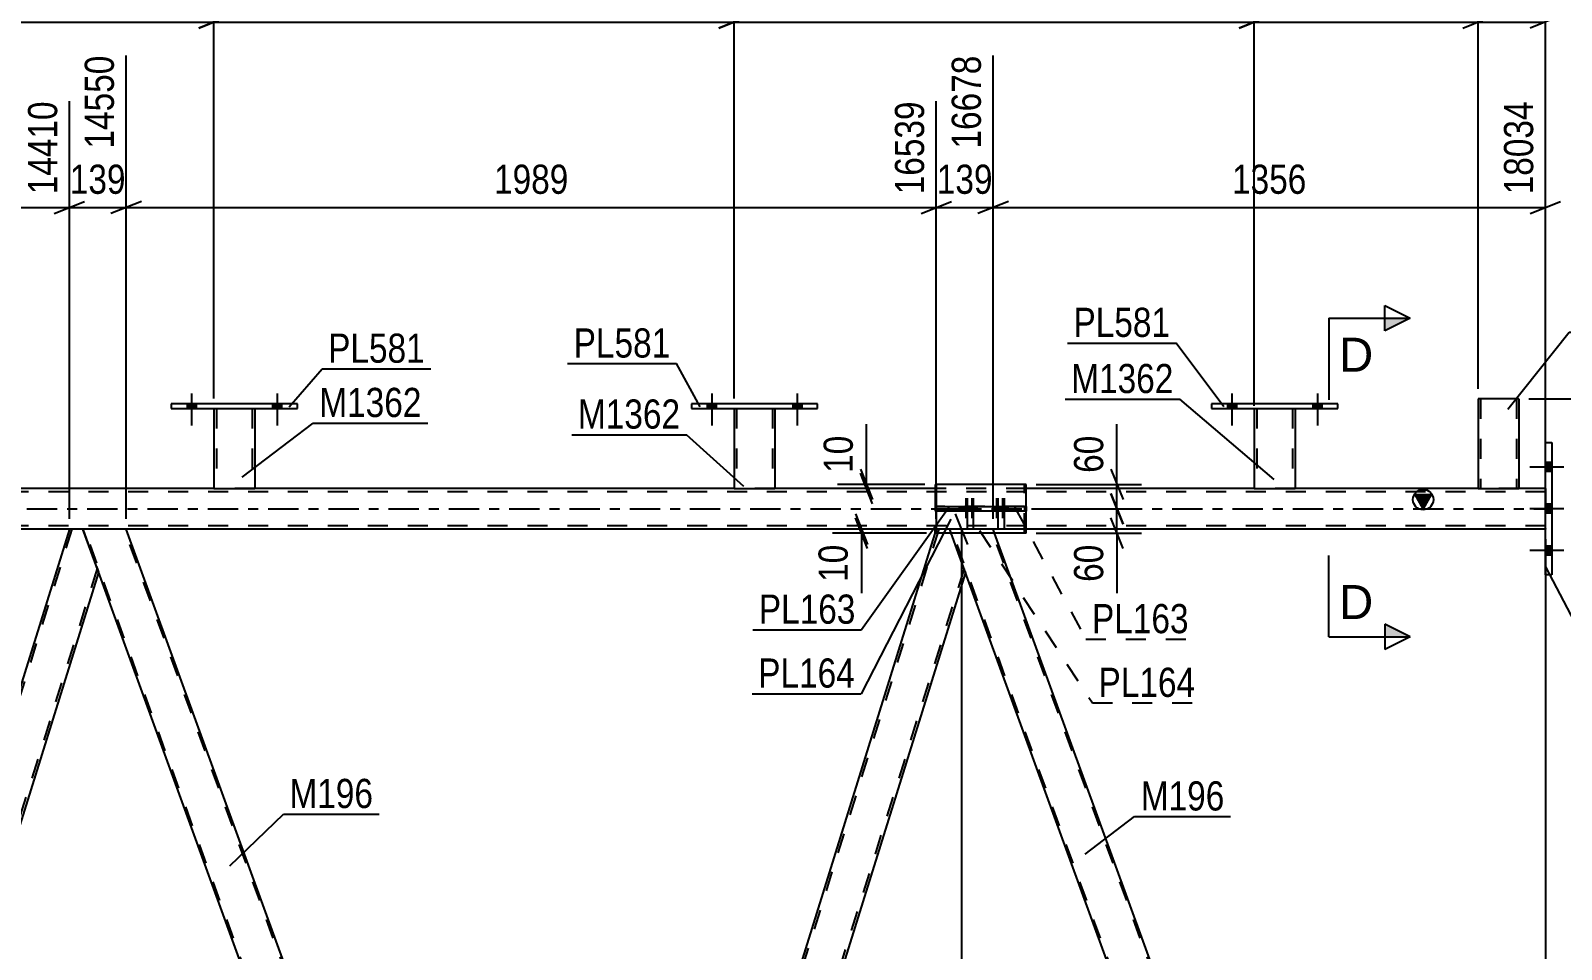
# Model space of a CAD drawing. Header units: millimetres. Extents: x 0 to 841, y 0 to 594.
# Drawn here: x 613.1 to 763.5, y 394.2 to 484.5 of the extents above; entities that cross this region are included whole.
import ezdxf

# ---------------------------------------------------------------- set-up
doc = ezdxf.new("R2010")
doc.units = ezdxf.units.MM
doc.linetypes.add('DXK_LINE_DOT2', pattern=[3.9198, 1.9599, -1.9599])
doc.linetypes.add('DXK_LINE_DOT3', pattern=[5.9187, 2.979, -0.9799, 0.9799, -0.9799])
doc.styles.add('Arial', font='ARIAL.TTF', dxfattribs={"height": 0.2})
doc.styles.add('Arial Narrow', font='ARIALN.TTF', dxfattribs={"height": 0.2})

# ---------------------------------------------------------------- blocks, each defined once
blk = doc.blocks.new('Part-318888112-3725 - 3656')
at = {"color": 7, "linetype": 'DXK_LINE_DOT2'}
for p, q in [((631.15, 447.38), (635.15, 447.38)), ((631.15, 447.37), (631.15, 447.38)), ((631.15, 447.38), (631.15, 447.37)), ((631.39, 447.38), (631.39, 439.53)), ((634.91, 447.38), (634.91, 439.53)), ((635.15, 447.38), (635.15, 447.37)), ((635.15, 447.37), (635.15, 447.38)), ((634.85, 439.53), (634.89, 439.53)), ((634.85, 439.53), (634.89, 439.53)), ((634.89, 439.53), (634.91, 439.53)), ((634.89, 439.53), (634.91, 439.53))]:
    blk.add_line(p, q, dxfattribs=at)
at = {"color": 2, "linetype": 'Continuous'}
for p, q in [((631.15, 447.37), (631.15, 439.53)), ((635.15, 447.37), (635.15, 439.53)), ((631.15, 439.53), (635.15, 439.53))]:
    blk.add_line(p, q, dxfattribs=at)
blk = doc.blocks.new('Part-318888112-3730 - 3656')
at = {"color": 2, "linetype": 'Continuous'}
for p, q in [((626.95, 447.85), (626.95, 447.37)), ((639.35, 447.85), (626.95, 447.85)), ((626.95, 447.37), (639.35, 447.37)), ((639.35, 447.37), (639.35, 447.85))]:
    blk.add_line(p, q, dxfattribs=at)
blk = doc.blocks.new('Part-318888112-4051 - 3656')
at = {"linetype": 'Continuous'}
blk.add_hatch(color=2, dxfattribs=at).paths.add_polyline_path([(749.89, 437.53), (749.09, 438.93), (750.69, 438.93)])
at = {"color": 7, "linetype": 'DXK_LINE_DOT2'}
for p, q in [((761.89, 439.21), (97.86, 439.21)), ((635.15, 439.53), (631.15, 439.53)), ((686.23, 439.53), (682.23, 439.53)), ((710.89, 439.53), (702.11, 439.53)), ((737.31, 439.53), (733.31, 439.53)), ((759.28, 439.53), (755.28, 439.53)), ((761.89, 439.53), (761.89, 435.53)), ((761.89, 435.85), (97.86, 435.85)), ((622.52, 435.53), (616.95, 435.53)), ((710.89, 435.53), (702.08, 435.53))]:
    blk.add_line(p, q, dxfattribs=at)
at = {"color": 2, "linetype": 'Continuous'}
for p, q in [((631.15, 439.53), (584.07, 439.53)), ((682.23, 439.53), (635.15, 439.53)), ((702.11, 439.53), (686.23, 439.53)), ((733.31, 439.53), (710.89, 439.53)), ((755.28, 439.53), (737.31, 439.53)), ((761.89, 439.53), (759.28, 439.53)), ((749.89, 437.53), (749.09, 438.93)), ((749.09, 438.93), (750.69, 438.93)), ((750.69, 438.93), (749.89, 437.53)), ((616.95, 435.53), (537.39, 435.53)), ((702.08, 435.53), (622.52, 435.53)), ((761.89, 435.53), (710.89, 435.53))]:
    blk.add_line(p, q, dxfattribs=at)
at = {"color": 7, "linetype": 'DXK_LINE_DOT3'}
blk.add_line((97.86, 437.53), (761.89, 437.53), dxfattribs=at)
at = {"color": 2, "linetype": 'Continuous'}
blk.add_circle((749.89, 438.43), 1, dxfattribs=at)
blk = doc.blocks.new('Part-318888112-3735 - 3656')
at = {"color": 7, "linetype": 'DXK_LINE_DOT2'}
for p, q in [((682.23, 447.38), (686.23, 447.38)), ((682.23, 447.37), (682.23, 447.38)), ((682.23, 447.38), (682.23, 447.37)), ((682.47, 447.38), (682.47, 439.53)), ((685.99, 447.38), (685.99, 439.53)), ((686.23, 447.38), (686.23, 447.37)), ((686.23, 447.37), (686.23, 447.38)), ((685.93, 439.53), (685.97, 439.53)), ((685.93, 439.53), (685.97, 439.53)), ((685.97, 439.53), (685.99, 439.53)), ((685.97, 439.53), (685.99, 439.53))]:
    blk.add_line(p, q, dxfattribs=at)
at = {"color": 2, "linetype": 'Continuous'}
for p, q in [((682.23, 447.37), (682.23, 439.53)), ((686.23, 447.37), (686.23, 439.53)), ((682.23, 439.53), (686.23, 439.53))]:
    blk.add_line(p, q, dxfattribs=at)
blk = doc.blocks.new('Bolt-318888112-3671 - 3656')
at = {"linetype": 'Continuous'}
for points in [[(628.51, 447.37), (629.39, 447.37), (629.39, 447.85), (628.51, 447.85)], [(636.91, 447.37), (637.79, 447.37), (637.79, 447.85), (636.91, 447.85)]]:
    blk.add_hatch(color=1, dxfattribs=at).paths.add_polyline_path(points)
at = {"color": 1, "linetype": 'Continuous'}
for p, q in [((628.95, 448.85), (628.95, 445.73)), ((637.35, 448.85), (637.35, 445.73)), ((628.51, 447.85), (628.51, 447.37)), ((629.39, 447.85), (629.39, 447.37)), ((636.91, 447.85), (636.91, 447.37)), ((637.79, 447.85), (637.79, 447.37))]:
    blk.add_line(p, q, dxfattribs=at)
blk = doc.blocks.new('Bolt-318888112-3672 - 3656')
at = {"linetype": 'Continuous'}
for points in [[(679.59, 447.37), (680.47, 447.37), (680.47, 447.85), (679.59, 447.85)], [(687.99, 447.37), (688.87, 447.37), (688.87, 447.85), (687.99, 447.85)]]:
    blk.add_hatch(color=1, dxfattribs=at).paths.add_polyline_path(points)
at = {"color": 1, "linetype": 'Continuous'}
for p, q in [((680.03, 448.85), (680.03, 445.73)), ((688.43, 448.85), (688.43, 445.73)), ((679.59, 447.85), (679.59, 447.37)), ((680.47, 447.85), (680.47, 447.37)), ((687.99, 447.85), (687.99, 447.37)), ((688.87, 447.85), (688.87, 447.37))]:
    blk.add_line(p, q, dxfattribs=at)
blk = doc.blocks.new('Bolt-318888112-3673 - 3656')
at = {"linetype": 'Continuous'}
for points in [[(679.59, 447.37), (680.47, 447.37), (680.47, 447.85), (679.59, 447.85)], [(687.99, 447.37), (688.87, 447.37), (688.87, 447.85), (687.99, 447.85)]]:
    blk.add_hatch(color=1, dxfattribs=at).paths.add_polyline_path(points)
at = {"color": 1, "linetype": 'Continuous'}
for p, q in [((680.03, 448.85), (680.03, 445.73)), ((688.43, 448.85), (688.43, 445.73)), ((679.59, 447.85), (679.59, 447.37)), ((680.47, 447.85), (680.47, 447.37)), ((687.99, 447.85), (687.99, 447.37)), ((688.87, 447.85), (688.87, 447.37))]:
    blk.add_line(p, q, dxfattribs=at)
blk = doc.blocks.new('Part-318888112-3740 - 3656')
at = {"color": 2, "linetype": 'Continuous'}
for p, q in [((678.03, 447.85), (678.03, 447.37)), ((690.43, 447.85), (678.03, 447.85)), ((678.03, 447.37), (690.43, 447.37)), ((690.43, 447.37), (690.43, 447.85))]:
    blk.add_line(p, q, dxfattribs=at)
blk = doc.blocks.new('Bolt-318888112-3678 - 3656')
at = {"linetype": 'Continuous'}
for points in [[(730.67, 447.37), (731.55, 447.37), (731.55, 447.85), (730.67, 447.85)], [(739.07, 447.37), (739.95, 447.37), (739.95, 447.85), (739.07, 447.85)]]:
    blk.add_hatch(color=1, dxfattribs=at).paths.add_polyline_path(points)
at = {"color": 1, "linetype": 'Continuous'}
for p, q in [((731.11, 448.85), (731.11, 445.73)), ((739.51, 448.85), (739.51, 445.73)), ((730.67, 447.85), (730.67, 447.37)), ((731.55, 447.85), (731.55, 447.37)), ((739.07, 447.85), (739.07, 447.37)), ((739.95, 447.85), (739.95, 447.37))]:
    blk.add_line(p, q, dxfattribs=at)
blk = doc.blocks.new('Bolt-318888112-3679 - 3656')
at = {"linetype": 'Continuous'}
for points in [[(730.67, 447.37), (731.55, 447.37), (731.55, 447.85), (730.67, 447.85)], [(739.07, 447.37), (739.95, 447.37), (739.95, 447.85), (739.07, 447.85)]]:
    blk.add_hatch(color=1, dxfattribs=at).paths.add_polyline_path(points)
at = {"color": 1, "linetype": 'Continuous'}
for p, q in [((731.11, 448.85), (731.11, 445.73)), ((739.51, 448.85), (739.51, 445.73)), ((730.67, 447.85), (730.67, 447.37)), ((731.55, 447.85), (731.55, 447.37)), ((739.07, 447.85), (739.07, 447.37)), ((739.95, 447.85), (739.95, 447.37))]:
    blk.add_line(p, q, dxfattribs=at)
blk = doc.blocks.new('Part-318888112-3745 - 3656')
at = {"color": 7, "linetype": 'DXK_LINE_DOT2'}
for p, q in [((733.31, 447.38), (737.31, 447.38)), ((733.31, 447.37), (733.31, 447.38)), ((733.31, 447.38), (733.31, 447.37)), ((733.55, 447.38), (733.55, 439.53)), ((737.07, 447.38), (737.07, 439.53)), ((737.31, 447.38), (737.31, 447.37)), ((737.31, 447.37), (737.31, 447.38)), ((737.01, 439.53), (737.05, 439.53)), ((737.01, 439.53), (737.05, 439.53)), ((737.05, 439.53), (737.07, 439.53)), ((737.05, 439.53), (737.07, 439.53))]:
    blk.add_line(p, q, dxfattribs=at)
at = {"color": 2, "linetype": 'Continuous'}
for p, q in [((733.31, 447.37), (733.31, 439.53)), ((737.31, 447.37), (737.31, 439.53)), ((733.31, 439.53), (737.31, 439.53))]:
    blk.add_line(p, q, dxfattribs=at)
blk = doc.blocks.new('Bolt-318888112-3682 - 3656')
at = {"linetype": 'Continuous'}
for points in [[(628.51, 447.37), (629.39, 447.37), (629.39, 447.85), (628.51, 447.85)], [(636.91, 447.37), (637.79, 447.37), (637.79, 447.85), (636.91, 447.85)]]:
    blk.add_hatch(color=1, dxfattribs=at).paths.add_polyline_path(points)
at = {"color": 1, "linetype": 'Continuous'}
for p, q in [((628.95, 448.85), (628.95, 445.73)), ((637.35, 448.85), (637.35, 445.73)), ((628.51, 447.85), (628.51, 447.37)), ((629.39, 447.85), (629.39, 447.37)), ((636.91, 447.85), (636.91, 447.37)), ((637.79, 447.85), (637.79, 447.37))]:
    blk.add_line(p, q, dxfattribs=at)
blk = doc.blocks.new('Bolt-318888112-3852 - 3656')
at = {"linetype": 'Continuous'}
for points in [[(761.89, 442.07), (761.89, 441.19), (762.53, 441.19), (762.53, 442.07)], [(761.89, 442.07), (761.89, 441.19), (762.53, 441.19), (762.53, 442.07)], [(761.89, 442.07), (761.89, 441.19), (762.53, 441.19), (762.53, 442.07)], [(761.89, 437.97), (761.89, 437.09), (762.53, 437.09), (762.53, 437.97)], [(761.89, 437.97), (761.89, 437.09), (762.53, 437.09), (762.53, 437.97)], [(761.89, 433.87), (761.89, 432.99), (762.53, 432.99), (762.53, 433.87)], [(761.89, 433.87), (761.89, 432.99), (762.53, 432.99), (762.53, 433.87)], [(761.89, 433.87), (761.89, 432.99), (762.53, 432.99), (762.53, 433.87)]]:
    blk.add_hatch(color=1, dxfattribs=at).paths.add_polyline_path(points)
at = {"color": 1, "linetype": 'Continuous'}
for p, q in [((762.53, 442.07), (761.89, 442.07)), ((762.53, 442.07), (761.89, 442.07)), ((762.53, 442.07), (761.89, 442.07)), ((763.69, 441.63), (760.37, 441.63)), ((763.69, 441.63), (760.37, 441.63)), ((763.69, 441.63), (760.37, 441.63)), ((762.53, 441.19), (761.89, 441.19)), ((762.53, 441.19), (761.89, 441.19)), ((762.53, 441.19), (761.89, 441.19)), ((763.69, 437.53), (760.37, 437.53)), ((763.69, 437.53), (760.37, 437.53)), ((762.53, 437.97), (761.89, 437.97)), ((762.53, 437.97), (761.89, 437.97)), ((762.53, 437.09), (761.89, 437.09)), ((762.53, 437.09), (761.89, 437.09)), ((763.69, 433.43), (760.37, 433.43)), ((763.69, 433.43), (760.37, 433.43)), ((763.69, 433.43), (760.37, 433.43)), ((762.53, 433.87), (761.89, 433.87)), ((762.53, 433.87), (761.89, 433.87)), ((762.53, 433.87), (761.89, 433.87)), ((762.53, 432.99), (761.89, 432.99)), ((762.53, 432.99), (761.89, 432.99)), ((762.53, 432.99), (761.89, 432.99))]:
    blk.add_line(p, q, dxfattribs=at)
blk = doc.blocks.new('Part-318888112-3879 - 3656')
at = {"color": 2, "linetype": 'Continuous'}
for p, q in [((755.28, 448.33), (755.28, 439.53)), ((759.28, 448.33), (755.28, 448.33)), ((759.28, 448.33), (759.28, 439.53)), ((755.28, 439.53), (759.28, 439.53))]:
    blk.add_line(p, q, dxfattribs=at)
at = {"color": 7, "linetype": 'DXK_LINE_DOT2'}
for p, q in [((755.52, 448.33), (755.52, 439.53)), ((758.97, 448.33), (758.99, 448.33)), ((758.99, 448.33), (759.03, 448.33)), ((759.03, 448.33), (759.04, 448.33)), ((759.04, 448.33), (759.04, 439.53)), ((759.03, 439.53), (758.99, 439.53)), ((759.03, 439.53), (758.99, 439.53)), ((759.04, 439.53), (759.03, 439.53)), ((759.03, 439.53), (759.04, 439.53))]:
    blk.add_line(p, q, dxfattribs=at)
blk = doc.blocks.new('Part-318888112-3894 - 3656')
at = {"color": 2, "linetype": 'Continuous'}
for p, q in [((702.11, 439.93), (701.97, 439.93)), ((701.97, 439.93), (701.97, 439.53)), ((701.97, 435.18), (701.97, 435.53))]:
    blk.add_line(p, q, dxfattribs=at)
at = {"color": 7, "linetype": 'DXK_LINE_DOT2'}
for p, q in [((701.97, 439.53), (701.97, 435.53)), ((710.75, 439.93), (702.11, 439.93)), ((710.75, 435.13), (710.75, 439.93)), ((701.97, 435.13), (701.97, 435.18)), ((710.75, 435.13), (701.97, 435.13))]:
    blk.add_line(p, q, dxfattribs=at)
blk = doc.blocks.new('Part-318888112-3930 - 3656')
at = {"color": 2, "linetype": 'Continuous'}
for p, q in [((761.89, 431.03), (761.89, 444.03)), ((761.89, 444.03), (762.53, 444.03)), ((762.53, 444.03), (762.53, 431.03)), ((762.53, 431.03), (761.89, 431.03))]:
    blk.add_line(p, q, dxfattribs=at)
blk = doc.blocks.new('Bolt-318888112-4096 - 3656')
at = {"color": 1, "linetype": 'DXK_LINE_DOT2'}
for p, q in [((704.61, 437.77), (704.61, 437.29)), ((704.97, 438.57), (704.97, 435.57)), ((705.21, 437.77), (705.21, 437.29)), ((705.33, 437.77), (705.33, 437.29)), ((705.57, 438.57), (705.57, 435.57)), ((705.93, 437.77), (705.93, 437.29)), ((707.63, 437.77), (707.63, 437.29)), ((707.99, 438.57), (707.99, 435.57)), ((708.23, 437.77), (708.23, 437.29)), ((708.35, 437.77), (708.35, 437.29)), ((708.59, 438.57), (708.59, 435.57)), ((708.95, 437.77), (708.95, 437.29))]:
    blk.add_line(p, q, dxfattribs=at)
blk = doc.blocks.new('Part-318888112-3945 - 3656')
at = {"color": 2, "linetype": 'Continuous'}
for p, q in [((616.95, 435.53), (580.25, 317.78)), ((618.27, 435.53), (616.95, 435.53)), ((619.8, 431.33), (618.27, 435.53)), ((619.81, 431.28), (583.35, 314.31)), ((581.51, 314.31), (580.26, 317.73))]:
    blk.add_line(p, q, dxfattribs=at)
at = {"color": 7, "linetype": 'DXK_LINE_DOT2'}
for p, q in [((617.2, 435.53), (580.38, 317.41)), ((619.68, 431.65), (583.1, 314.31)), ((619.81, 431.28), (619.8, 431.33)), ((619.81, 431.28), (619.8, 431.33)), ((580.25, 317.78), (580.26, 317.73)), ((583.35, 314.31), (581.51, 314.31))]:
    blk.add_line(p, q, dxfattribs=at)
blk = doc.blocks.new('Part-318888112-3950 - 3656')
at = {"color": 7, "linetype": 'DXK_LINE_DOT2'}
for p, q in [((707.66, 435.53), (703.4, 435.53)), ((704.93, 431.33), (703.4, 435.53)), ((747.69, 314.31), (703.57, 435.53)), ((751.61, 314.31), (707.49, 435.53)), ((707.8, 435.13), (707.66, 435.53)), ((751.78, 314.31), (747.52, 314.31))]:
    blk.add_line(p, q, dxfattribs=at)
at = {"color": 2, "linetype": 'Continuous'}
for p, q in [((751.78, 314.31), (707.8, 435.13)), ((747.52, 314.31), (704.93, 431.33))]:
    blk.add_line(p, q, dxfattribs=at)
blk = doc.blocks.new('Part-318888112-3960 - 3656')
at = {"color": 7, "linetype": 'DXK_LINE_DOT2'}
for p, q in [((702.33, 435.53), (665.52, 317.41)), ((703.4, 435.53), (702.11, 435.53)), ((703.55, 435.13), (703.4, 435.53)), ((704.81, 431.65), (668.24, 314.31)), ((704.93, 431.33), (704.95, 431.28)), ((704.95, 431.28), (704.93, 431.33)), ((665.8, 319.13), (665.38, 317.78)), ((669.99, 319.13), (668.49, 314.31)), ((666.64, 314.31), (665.38, 317.78)), ((668.49, 314.31), (666.64, 314.31))]:
    blk.add_line(p, q, dxfattribs=at)
at = {"color": 2, "linetype": 'Continuous'}
for p, q in [((702.08, 435.53), (665.8, 319.13)), ((702.11, 435.53), (702.08, 435.53)), ((704.93, 431.33), (703.55, 435.13)), ((704.95, 431.28), (669.99, 319.13))]:
    blk.add_line(p, q, dxfattribs=at)
blk = doc.blocks.new('Part-318888112-4171 - 3656')
at = {"color": 2, "linetype": 'Continuous'}
for p, q in [((729.11, 447.85), (729.11, 447.37)), ((741.51, 447.85), (729.11, 447.85)), ((729.11, 447.37), (741.51, 447.37)), ((741.51, 447.37), (741.51, 447.85))]:
    blk.add_line(p, q, dxfattribs=at)
blk = doc.blocks.new('Part-318888112-4013 - 3656')
at = {"color": 2, "linetype": 'Continuous'}
for p, q in [((622.52, 435.53), (618.27, 435.53)), ((664.89, 319.13), (622.52, 435.53)), ((660.63, 319.13), (619.8, 431.33))]:
    blk.add_line(p, q, dxfattribs=at)
at = {"color": 7, "linetype": 'DXK_LINE_DOT2'}
for p, q in [((618.27, 435.53), (619.8, 431.33)), ((662.56, 314.31), (618.44, 435.53)), ((666.47, 314.31), (622.35, 435.53)), ((662.39, 314.31), (660.63, 319.13)), ((666.64, 314.31), (664.89, 319.13)), ((666.64, 314.31), (662.39, 314.31))]:
    blk.add_line(p, q, dxfattribs=at)
blk = doc.blocks.new('Part-318888112-4095 - 3656')
at = {"color": 2, "linetype": 'Continuous'}
for p, q in [((702.11, 437.29), (702.11, 437.77)), ((702.11, 437.77), (710.89, 437.77)), ((704.48, 437.29), (704.48, 437.77)), ((710.89, 437.77), (710.89, 437.29)), ((710.89, 437.29), (702.11, 437.29))]:
    blk.add_line(p, q, dxfattribs=at)
blk = doc.blocks.new('Part-318888112-4101 - 3656')
at = {"color": 7, "linetype": 'DXK_LINE_DOT2'}
for p, q in [((710.75, 437.77), (701.97, 437.77)), ((701.97, 437.77), (701.97, 437.29)), ((704.34, 437.77), (704.34, 437.29)), ((710.75, 437.77), (710.75, 437.29)), ((710.75, 437.29), (701.97, 437.29))]:
    blk.add_line(p, q, dxfattribs=at)
blk = doc.blocks.new('Bolt-318888112-4172 - 3656')
at = {"linetype": 'Continuous'}
for points in [[(705.47, 437.77), (704.75, 437.77), (704.75, 437.29), (705.47, 437.29)], [(706.07, 437.77), (705.35, 437.77), (705.35, 437.29), (706.07, 437.29)], [(708.49, 437.77), (707.77, 437.77), (707.77, 437.29), (708.49, 437.29)], [(709.09, 437.77), (708.37, 437.77), (708.37, 437.29), (709.09, 437.29)]]:
    blk.add_hatch(color=1, dxfattribs=at).paths.add_polyline_path(points)
at = {"color": 1, "linetype": 'Continuous'}
for p, q in [((704.75, 437.77), (704.75, 437.29)), ((705.11, 438.57), (705.11, 435.57)), ((705.35, 437.77), (705.35, 437.29)), ((705.47, 437.77), (705.47, 437.29)), ((705.71, 438.57), (705.71, 435.57)), ((706.07, 437.77), (706.07, 437.29)), ((707.77, 437.77), (707.77, 437.29)), ((708.13, 438.57), (708.13, 435.57)), ((708.37, 437.77), (708.37, 437.29)), ((708.49, 437.77), (708.49, 437.29)), ((708.73, 438.57), (708.73, 435.57)), ((709.09, 437.77), (709.09, 437.29))]:
    blk.add_line(p, q, dxfattribs=at)
blk = doc.blocks.new('Part-318888112-4177 - 3656')
at = {"color": 2, "linetype": 'Continuous'}
for p, q in [((710.89, 439.93), (702.11, 439.93)), ((702.11, 435.13), (702.11, 439.93)), ((710.89, 437.77), (710.89, 439.93)), ((710.89, 435.13), (710.89, 437.29)), ((710.89, 435.13), (702.11, 435.13))]:
    blk.add_line(p, q, dxfattribs=at)
at = {"color": 7, "linetype": 'DXK_LINE_DOT2'}
blk.add_line((710.89, 437.29), (710.89, 437.77), dxfattribs=at)
blk = doc.blocks.new('StraightDimension-318888112-4758 - 3656')
at = {"color": 7, "linetype": 'Continuous'}
for p, q in [((622.52, 436.53), (622.52, 482.07)), ((616.95, 436.53), (616.95, 477.57)), ((615.45, 466.53), (618.45, 467.73)), ((624.02, 467.73), (621.02, 466.53)), ((616.95, 467.13), (622.52, 467.13))]:
    blk.add_line(p, q, dxfattribs=at)
at = {"color": 0}
blk.add_wipeout([(623.08, 467.88), (623.08, 472.08), (616.39, 472.08), (616.39, 467.88)], dxfattribs=at)
at = {"color": 3, "style": 'Arial Narrow'}
blk.add_text('139', height=2.863, dxfattribs=at).set_placement((616.99, 468.48))
at = {"color": 0, "linetype": 'Continuous'}
blk.add_wipeout([(621.92, 482.67), (617.72, 482.67), (617.72, 472.33), (621.92, 472.33)], dxfattribs=at)
at = {"color": 3, "linetype": 'Continuous', "style": 'Arial Narrow'}
blk.add_text('14550', height=2.863, rotation=90.0002, dxfattribs=at).set_placement((621.32, 472.93))
blk = doc.blocks.new('StraightDimension-318888112-16724 - 3656')
at = {"color": 7, "linetype": 'Continuous'}
for p, q in [((761.89, 440.53), (761.89, 500.29)), ((755.28, 449.33), (755.28, 495.79)), ((753.78, 484.75), (756.78, 485.95)), ((763.39, 485.95), (760.39, 484.75)), ((755.28, 485.35), (761.89, 485.35))]:
    blk.add_line(p, q, dxfattribs=at)
at = {"color": 0}
blk.add_wipeout([(761.93, 486.1), (761.93, 490.3), (755.25, 490.3), (755.25, 486.1)], dxfattribs=at)
at = {"color": 3, "style": 'Arial Narrow'}
blk.add_text('165', height=2.863, dxfattribs=at).set_placement((755.85, 486.7))
at = {"color": 0, "linetype": 'Continuous'}
blk.add_wipeout([(761.29, 500.89), (757.09, 500.89), (757.09, 490.55), (761.29, 490.55)], dxfattribs=at)
at = {"color": 3, "linetype": 'Continuous', "style": 'Arial Narrow'}
blk.add_text('18034', height=2.863, rotation=90.0002, dxfattribs=at).set_placement((760.69, 491.15))
blk = doc.blocks.new('StraightDimension-318888112-4796 - 3656')
at = {"color": 7, "linetype": 'Continuous'}
for p, q in [((707.66, 436.53), (707.66, 482.07)), ((702.08, 436.53), (702.08, 477.57)), ((700.58, 466.53), (703.58, 467.73)), ((709.16, 467.73), (706.16, 466.53)), ((702.08, 467.13), (707.66, 467.13))]:
    blk.add_line(p, q, dxfattribs=at)
at = {"color": 0}
blk.add_wipeout([(708.21, 467.88), (708.21, 472.08), (701.53, 472.08), (701.53, 467.88)], dxfattribs=at)
at = {"color": 3, "style": 'Arial Narrow'}
blk.add_text('139', height=2.863, dxfattribs=at).set_placement((702.13, 468.48))
at = {"color": 0, "linetype": 'Continuous'}
blk.add_wipeout([(707.06, 482.67), (702.86, 482.67), (702.86, 472.33), (707.06, 472.33)], dxfattribs=at)
at = {"color": 3, "linetype": 'Continuous', "style": 'Arial Narrow'}
blk.add_text('16678', height=2.863, rotation=90.0002, dxfattribs=at).set_placement((706.46, 472.93))
blk = doc.blocks.new('StraightDimension-318888112-16727 - 3656')
at = {"color": 7, "linetype": 'Continuous'}
for p, q in [((631.15, 448.38), (631.15, 495.79)), ((682.23, 448.38), (682.23, 495.79)), ((632.65, 485.95), (629.65, 484.75)), ((680.73, 484.75), (683.73, 485.95)), ((631.15, 485.35), (682.23, 485.35))]:
    blk.add_line(p, q, dxfattribs=at)
at = {"color": 0, "linetype": 'Continuous'}
blk.add_wipeout([(681.63, 496.39), (677.43, 496.39), (677.43, 486.05), (681.63, 486.05)], dxfattribs=at)
at = {"color": 0}
blk.add_wipeout([(660.94, 486.1), (660.94, 490.3), (652.43, 490.3), (652.43, 486.1)], dxfattribs=at)
at = {"color": 3, "linetype": 'Continuous', "style": 'Arial Narrow'}
blk.add_text('16042', height=2.863, rotation=90.0002, dxfattribs=at).set_placement((681.03, 486.65))
at = {"color": 3, "style": 'Arial Narrow'}
blk.add_text('1277', height=2.863, dxfattribs=at).set_placement((653.03, 486.7))
blk = doc.blocks.new('StraightDimension-318888112-5362 - 3656')
at = {"color": 7, "linetype": 'Continuous'}
for p, q in [((719.22, 441.43), (720.42, 438.43)), ((711.89, 439.93), (722.22, 439.93)), ((720.42, 436.03), (719.22, 439.03)), ((719.82, 437.53), (719.82, 439.93)), ((711.89, 437.53), (722.22, 437.53))]:
    blk.add_line(p, q, dxfattribs=at)
at = {"color": 0}
blk.add_wipeout([(719.07, 445.31), (714.87, 445.31), (714.87, 440.46), (719.07, 440.46)], dxfattribs=at)
at = {"color": 7, "linetype": 'Continuous'}
blk.add_line((719.82, 439.93), (719.82, 445.84), dxfattribs=at)
blk.add_line((719.82, 439.93), (719.82, 445.84), dxfattribs=at)
at = {"color": 3, "style": 'Arial Narrow'}
blk.add_text('60', height=2.863, rotation=90.0002, dxfattribs=at).set_placement((718.47, 441.06))
blk = doc.blocks.new('StraightDimension-318888112-16728 - 3656')
at = {"color": 7, "linetype": 'Continuous'}
for p, q in [((580.07, 448.38), (580.07, 495.79)), ((631.15, 448.38), (631.15, 495.79)), ((581.57, 485.95), (578.57, 484.75)), ((629.65, 484.75), (632.65, 485.95)), ((580.07, 485.35), (631.15, 485.35))]:
    blk.add_line(p, q, dxfattribs=at)
at = {"color": 0, "linetype": 'Continuous'}
blk.add_wipeout([(630.55, 496.39), (626.35, 496.39), (626.35, 486.05), (630.55, 486.05)], dxfattribs=at)
at = {"color": 0}
blk.add_wipeout([(609.86, 486.1), (609.86, 490.3), (601.35, 490.3), (601.35, 486.1)], dxfattribs=at)
at = {"color": 3, "linetype": 'Continuous', "style": 'Arial Narrow'}
blk.add_text('14765', height=2.863, rotation=90.0002, dxfattribs=at).set_placement((629.95, 486.65))
at = {"color": 3, "style": 'Arial Narrow'}
blk.add_text('1277', height=2.863, dxfattribs=at).set_placement((601.95, 486.7))
blk = doc.blocks.new('StraightDimension-318888112-5330 - 3656')
at = {"color": 7, "linetype": 'Continuous'}
for p, q in [((694.63, 441.43), (695.83, 438.43)), ((695.83, 438.03), (694.63, 441.03)), ((700.97, 439.93), (692.38, 439.93)), ((700.97, 439.53), (692.38, 439.53)), ((695.23, 439.53), (695.23, 439.93))]:
    blk.add_line(p, q, dxfattribs=at)
at = {"color": 0}
blk.add_wipeout([(694.48, 445.31), (690.28, 445.31), (690.28, 440.46), (694.48, 440.46)], dxfattribs=at)
at = {"color": 7, "linetype": 'Continuous'}
blk.add_line((695.23, 439.93), (695.23, 445.84), dxfattribs=at)
blk.add_line((695.23, 439.93), (695.23, 445.84), dxfattribs=at)
at = {"color": 3, "style": 'Arial Narrow'}
blk.add_text('10', height=2.863, rotation=90.0002, dxfattribs=at).set_placement((693.88, 441.06))
blk = doc.blocks.new('StraightDimension-318888112-4815 - 3656')
at = {"color": 7, "linetype": 'Continuous'}
for p, q in [((707.66, 436.53), (707.66, 482.07)), ((761.89, 440.53), (761.89, 477.57)), ((709.16, 467.73), (706.16, 466.53)), ((760.39, 466.53), (763.39, 467.73)), ((707.66, 467.13), (761.89, 467.13))]:
    blk.add_line(p, q, dxfattribs=at)
at = {"color": 0, "linetype": 'Continuous'}
blk.add_wipeout([(761.29, 478.17), (757.09, 478.17), (757.09, 467.83), (761.29, 467.83)], dxfattribs=at)
at = {"color": 0}
blk.add_wipeout([(739.03, 467.88), (739.03, 472.08), (730.52, 472.08), (730.52, 467.88)], dxfattribs=at)
at = {"color": 3, "linetype": 'Continuous', "style": 'Arial Narrow'}
blk.add_text('18034', height=2.863, rotation=90.0002, dxfattribs=at).set_placement((760.69, 468.43))
at = {"color": 3, "style": 'Arial Narrow'}
blk.add_text('1356', height=2.863, dxfattribs=at).set_placement((731.12, 468.48))
blk = doc.blocks.new('StraightDimension-318888112-5353 - 3656')
at = {"color": 7, "linetype": 'Continuous'}
for p, q in [((719.22, 439.03), (720.42, 436.03)), ((711.89, 437.53), (722.22, 437.53)), ((719.82, 435.13), (719.82, 437.53)), ((720.42, 433.63), (719.22, 436.63)), ((711.89, 435.13), (722.22, 435.13))]:
    blk.add_line(p, q, dxfattribs=at)
at = {"color": 0}
blk.add_wipeout([(719.07, 434.61), (714.87, 434.61), (714.87, 429.75), (719.07, 429.75)], dxfattribs=at)
at = {"color": 7, "linetype": 'Continuous'}
blk.add_line((719.82, 435.13), (719.82, 429.23), dxfattribs=at)
blk.add_line((719.82, 435.13), (719.82, 429.23), dxfattribs=at)
at = {"color": 3, "style": 'Arial Narrow'}
blk.add_text('60', height=2.863, rotation=90.0002, dxfattribs=at).set_placement((718.47, 430.35))
blk = doc.blocks.new('StraightDimension-318888112-16943 - 3656')
at = {"color": 7, "linetype": 'Continuous'}
for p, q in [((814.21, 446.83), (813.01, 449.83)), ((760.28, 448.33), (816.01, 448.33)), ((813.61, 303.93), (813.61, 448.33)), ((813.01, 305.43), (814.21, 302.43)), ((674.13, 303.93), (816.01, 303.93))]:
    blk.add_line(p, q, dxfattribs=at)
at = {"color": 0}
blk.add_wipeout([(812.86, 380.39), (808.66, 380.39), (808.66, 371.88), (812.86, 371.88)], dxfattribs=at)
at = {"color": 3, "style": 'Arial Narrow'}
blk.add_text('3610', height=2.863, rotation=90.0002, dxfattribs=at).set_placement((812.26, 372.48))
blk = doc.blocks.new('StraightDimension-318888112-4777 - 3656')
at = {"color": 7, "linetype": 'Continuous'}
for p, q in [((622.52, 436.53), (622.52, 482.07)), ((702.08, 436.53), (702.08, 477.57)), ((624.02, 467.73), (621.02, 466.53)), ((700.58, 466.53), (703.58, 467.73)), ((622.52, 467.13), (702.08, 467.13))]:
    blk.add_line(p, q, dxfattribs=at)
at = {"color": 0, "linetype": 'Continuous'}
blk.add_wipeout([(701.48, 478.17), (697.28, 478.17), (697.28, 467.83), (701.48, 467.83)], dxfattribs=at)
at = {"color": 0}
blk.add_wipeout([(666.56, 467.88), (666.56, 472.08), (658.05, 472.08), (658.05, 467.88)], dxfattribs=at)
at = {"color": 3, "linetype": 'Continuous', "style": 'Arial Narrow'}
blk.add_text('16539', height=2.863, rotation=90.0002, dxfattribs=at).set_placement((700.88, 468.43))
at = {"color": 3, "style": 'Arial Narrow'}
blk.add_text('1989', height=2.863, dxfattribs=at).set_placement((658.65, 468.48))
blk = doc.blocks.new('StraightDimension-318888112-4535 - 3656')
at = {"color": 7, "linetype": 'Continuous'}
for p, q in [((761.89, 434.53), (761.89, 367.61)), ((783.51, 315.31), (783.51, 372.86)), ((763.39, 370.61), (760.39, 369.41)), ((761.89, 370.01), (783.51, 370.01)), ((782.01, 369.41), (785.01, 370.61))]:
    blk.add_line(p, q, dxfattribs=at)
at = {"color": 0}
blk.add_wipeout([(776.96, 370.76), (776.96, 374.96), (768.45, 374.96), (768.45, 370.76)], dxfattribs=at)
at = {"color": 3, "style": 'Arial Narrow'}
blk.add_text('1431', height=2.863, dxfattribs=at).set_placement((769.05, 371.36))
blk = doc.blocks.new('StraightDimension-318888112-4739 - 3656')
at = {"color": 7, "linetype": 'Continuous'}
for p, q in [((537.39, 436.53), (537.39, 482.07)), ((616.95, 436.53), (616.95, 477.57)), ((538.89, 467.73), (535.89, 466.53)), ((615.45, 466.53), (618.45, 467.73)), ((537.39, 467.13), (616.95, 467.13))]:
    blk.add_line(p, q, dxfattribs=at)
at = {"color": 0, "linetype": 'Continuous'}
blk.add_wipeout([(616.35, 478.17), (612.15, 478.17), (612.15, 467.83), (616.35, 467.83)], dxfattribs=at)
at = {"color": 0}
blk.add_wipeout([(581.42, 467.88), (581.42, 472.08), (572.91, 472.08), (572.91, 467.88)], dxfattribs=at)
at = {"color": 3, "linetype": 'Continuous', "style": 'Arial Narrow'}
blk.add_text('14410', height=2.863, rotation=90.0002, dxfattribs=at).set_placement((615.75, 468.43))
at = {"color": 3, "style": 'Arial Narrow'}
blk.add_text('1989', height=2.863, dxfattribs=at).set_placement((573.51, 468.48))
blk = doc.blocks.new('StraightDimension-318888112-5088 - 3656')
at = {"color": 7, "linetype": 'Continuous'}
for p, q in [((705.18, 434.03), (703.98, 437.03)), ((717.67, 435.53), (701.73, 435.53)), ((704.58, 314.31), (704.58, 435.53)), ((703.98, 315.81), (705.18, 312.81)), ((722.36, 314.31), (701.73, 314.31))]:
    blk.add_line(p, q, dxfattribs=at)
at = {"color": 0}
blk.add_wipeout([(703.83, 379.18), (699.63, 379.18), (699.63, 370.67), (703.83, 370.67)], dxfattribs=at)
at = {"color": 3, "style": 'Arial Narrow'}
blk.add_text('3031', height=2.863, rotation=90.0002, dxfattribs=at).set_placement((703.23, 371.27))
blk = doc.blocks.new('StraightDimension-318888112-5372 - 3656')
at = {"color": 7, "linetype": 'Continuous'}
for p, q in [((694.13, 437.03), (695.33, 434.03)), ((695.33, 433.63), (694.13, 436.63)), ((701.11, 435.53), (691.88, 435.53)), ((701.11, 435.13), (691.88, 435.13)), ((694.73, 435.13), (694.73, 435.53))]:
    blk.add_line(p, q, dxfattribs=at)
at = {"color": 0}
blk.add_wipeout([(693.98, 434.61), (689.78, 434.61), (689.78, 429.75), (693.98, 429.75)], dxfattribs=at)
at = {"color": 7, "linetype": 'Continuous'}
blk.add_line((694.73, 435.13), (694.73, 429.23), dxfattribs=at)
blk.add_line((694.73, 435.13), (694.73, 429.23), dxfattribs=at)
at = {"color": 3, "style": 'Arial Narrow'}
blk.add_text('10', height=2.863, rotation=90.0002, dxfattribs=at).set_placement((693.38, 430.35))
blk = doc.blocks.new('StraightDimension-318888112-16725 - 3656')
at = {"color": 7, "linetype": 'Continuous'}
for p, q in [((733.31, 447.65), (733.31, 495.79)), ((755.28, 449.33), (755.28, 495.79)), ((734.81, 485.95), (731.81, 484.75)), ((753.78, 484.75), (756.78, 485.95)), ((733.31, 485.35), (755.28, 485.35))]:
    blk.add_line(p, q, dxfattribs=at)
at = {"color": 0, "linetype": 'Continuous'}
blk.add_wipeout([(754.68, 496.39), (750.48, 496.39), (750.48, 486.05), (754.68, 486.05)], dxfattribs=at)
at = {"color": 0}
blk.add_wipeout([(747.64, 486.1), (747.64, 490.3), (740.95, 490.3), (740.95, 486.1)], dxfattribs=at)
at = {"color": 3, "linetype": 'Continuous', "style": 'Arial Narrow'}
blk.add_text('17869', height=2.863, rotation=90.0002, dxfattribs=at).set_placement((754.08, 486.65))
at = {"color": 3, "style": 'Arial Narrow'}
blk.add_text('549', height=2.863, dxfattribs=at).set_placement((741.55, 486.7))
blk = doc.blocks.new('StraightDimension-318888112-16726 - 3656')
at = {"color": 7, "linetype": 'Continuous'}
for p, q in [((682.23, 448.38), (682.23, 495.79)), ((733.31, 447.65), (733.31, 495.79)), ((683.73, 485.95), (680.73, 484.75)), ((731.81, 484.75), (734.81, 485.95)), ((682.23, 485.35), (733.31, 485.35))]:
    blk.add_line(p, q, dxfattribs=at)
at = {"color": 0, "linetype": 'Continuous'}
blk.add_wipeout([(732.71, 496.39), (728.51, 496.39), (728.51, 486.05), (732.71, 486.05)], dxfattribs=at)
at = {"color": 0}
blk.add_wipeout([(712.02, 486.1), (712.02, 490.3), (703.51, 490.3), (703.51, 486.1)], dxfattribs=at)
at = {"color": 3, "linetype": 'Continuous', "style": 'Arial Narrow'}
blk.add_text('17319', height=2.863, rotation=90.0002, dxfattribs=at).set_placement((732.11, 486.65))
at = {"color": 3, "style": 'Arial Narrow'}
blk.add_text('1277', height=2.863, dxfattribs=at).set_placement((704.11, 486.7))
blk = doc.blocks.new('Mark-318888112-3726 - 3656')
at = {"color": 0}
blk.add_wipeout([(651.86, 451.88), (651.86, 454.88), (642.36, 454.88), (642.36, 451.88)], dxfattribs=at)
blk.add_wipeout([(651.86, 451.88), (651.86, 454.88), (642.36, 454.88), (642.36, 451.88)], dxfattribs=at)
at = {"color": 30, "linetype": 'Continuous'}
for p, q in [((638.54, 447.56), (641.76, 451.28)), ((641.76, 451.28), (652.46, 451.28))]:
    blk.add_line(p, q, dxfattribs=at)
at = {"color": 3, "style": 'Arial Narrow'}
blk.add_text('PL581', height=2.863, dxfattribs=at).set_placement((642.36, 451.88))
blk = doc.blocks.new('Mark-318888112-3731 - 3656')
at = {"color": 0}
blk.add_wipeout([(676.94, 445.41), (676.94, 448.41), (666.89, 448.41), (666.89, 445.41)], dxfattribs=at)
blk.add_wipeout([(676.94, 445.41), (676.94, 448.41), (666.89, 448.41), (666.89, 445.41)], dxfattribs=at)
at = {"color": 30, "linetype": 'Continuous'}
for p in [(666.29, 444.81), (683.18, 439.72)]:
    blk.add_line(p, (677.54, 444.81), dxfattribs=at)
at = {"color": 3, "style": 'Arial Narrow'}
blk.add_text('M1362', height=2.863, dxfattribs=at).set_placement((666.89, 445.41))
blk = doc.blocks.new('Mark-318888112-3736 - 3656')
at = {"color": 0}
blk.add_wipeout([(675.97, 452.39), (675.97, 455.39), (666.47, 455.39), (666.47, 452.39)], dxfattribs=at)
blk.add_wipeout([(675.97, 452.39), (675.97, 455.39), (666.47, 455.39), (666.47, 452.39)], dxfattribs=at)
at = {"color": 30, "linetype": 'Continuous'}
for p in [(665.87, 451.79), (678.9, 447.54)]:
    blk.add_line(p, (676.57, 451.79), dxfattribs=at)
at = {"color": 3, "style": 'Arial Narrow'}
blk.add_text('PL581', height=2.863, dxfattribs=at).set_placement((666.47, 452.39))
blk = doc.blocks.new('Mark-318888112-3741 - 3656')
at = {"color": 0}
blk.add_wipeout([(725.39, 448.9), (725.39, 451.9), (715.33, 451.9), (715.33, 448.9)], dxfattribs=at)
blk.add_wipeout([(725.39, 448.9), (725.39, 451.9), (715.33, 451.9), (715.33, 448.9)], dxfattribs=at)
at = {"color": 30, "linetype": 'Continuous'}
for p in [(714.73, 448.3), (735.25, 440.41)]:
    blk.add_line(p, (725.99, 448.3), dxfattribs=at)
at = {"color": 3, "style": 'Arial Narrow'}
blk.add_text('M1362', height=2.863, dxfattribs=at).set_placement((715.33, 448.9))
blk = doc.blocks.new('Mark-318888112-4091 - 3656')
at = {"color": 0}
blk.add_wipeout([(694.15, 426.24), (694.15, 429.24), (684.65, 429.24), (684.65, 426.24)], dxfattribs=at)
blk.add_wipeout([(694.15, 426.24), (694.15, 429.24), (684.65, 429.24), (684.65, 426.24)], dxfattribs=at)
at = {"color": 30, "linetype": 'Continuous'}
for p in [(703.34, 437.69), (684.05, 425.64)]:
    blk.add_line(p, (694.75, 425.64), dxfattribs=at)
at = {"color": 3, "style": 'Arial Narrow'}
blk.add_text('PL163', height=2.863, dxfattribs=at).set_placement((684.65, 426.24))
blk = doc.blocks.new('Mark-318888112-3721 - 3656')
at = {"color": 0}
blk.add_wipeout([(651.54, 446.55), (651.54, 449.55), (641.49, 449.55), (641.49, 446.55)], dxfattribs=at)
blk.add_wipeout([(651.54, 446.55), (651.54, 449.55), (641.49, 449.55), (641.49, 446.55)], dxfattribs=at)
at = {"color": 30, "linetype": 'Continuous'}
for p, q in [((633.92, 440.64), (640.89, 445.95)), ((640.89, 445.95), (652.14, 445.95))]:
    blk.add_line(p, q, dxfattribs=at)
at = {"color": 3, "style": 'Arial Narrow'}
blk.add_text('M1362', height=2.863, dxfattribs=at).set_placement((641.49, 446.55))
blk = doc.blocks.new('Mark-318888112-3926 - 3656')
at = {"color": 0}
blk.add_wipeout([(777.76, 418.61), (777.76, 421.61), (769.72, 421.61), (769.72, 418.61)], dxfattribs=at)
blk.add_wipeout([(777.76, 418.61), (777.76, 421.61), (769.72, 421.61), (769.72, 418.61)], dxfattribs=at)
at = {"color": 30, "linetype": 'Continuous'}
for p, q in [((761.89, 431.83), (769.12, 418.01)), ((769.12, 418.01), (778.36, 418.01))]:
    blk.add_line(p, q, dxfattribs=at)
at = {"color": 3, "style": 'Arial Narrow'}
blk.add_text('SP19', height=2.863, dxfattribs=at).set_placement((769.72, 418.61))
blk = doc.blocks.new('Mark-318888112-3875 - 3656')
at = {"color": 0}
blk.add_wipeout([(774.87, 455.47), (774.87, 458.47), (764.82, 458.47), (764.82, 455.47)], dxfattribs=at)
blk.add_wipeout([(774.87, 455.47), (774.87, 458.47), (764.82, 458.47), (764.82, 455.47)], dxfattribs=at)
at = {"color": 30, "linetype": 'Continuous'}
for p, q in [((758.19, 447.32), (764.22, 454.87)), ((764.22, 454.87), (775.47, 454.87))]:
    blk.add_line(p, q, dxfattribs=at)
at = {"color": 3, "style": 'Arial Narrow'}
blk.add_text('M1450', height=2.863, dxfattribs=at).set_placement((764.82, 455.47))
blk = doc.blocks.new('Mark-318888112-3890 - 3656')
at = {"color": 0}
blk.add_wipeout([(727.51, 419.05), (727.51, 422.05), (718.01, 422.05), (718.01, 419.05)], dxfattribs=at)
blk.add_wipeout([(727.51, 419.05), (727.51, 422.05), (718.01, 422.05), (718.01, 419.05)], dxfattribs=at)
at = {"color": 30, "linetype": 'DXK_LINE_DOT2'}
for p, q in [((706.33, 435.39), (717.41, 418.45)), ((717.41, 418.45), (728.11, 418.45))]:
    blk.add_line(p, q, dxfattribs=at)
at = {"color": 3, "style": 'Arial Narrow'}
blk.add_text('PL164', height=2.863, dxfattribs=at).set_placement((718.01, 419.05))
blk = doc.blocks.new('Mark-318888112-3946 - 3656')
at = {"color": 0}
blk.add_wipeout([(730.38, 407.89), (730.38, 410.89), (722.16, 410.89), (722.16, 407.89)], dxfattribs=at)
blk.add_wipeout([(730.38, 407.89), (730.38, 410.89), (722.16, 410.89), (722.16, 407.89)], dxfattribs=at)
at = {"color": 30, "linetype": 'Continuous'}
for p, q in [((716.7, 403.59), (721.56, 407.29)), ((721.56, 407.29), (730.98, 407.29))]:
    blk.add_line(p, q, dxfattribs=at)
at = {"color": 3, "style": 'Arial Narrow'}
blk.add_text('M196', height=2.863, dxfattribs=at).set_placement((722.16, 407.89))
blk = doc.blocks.new('Mark-318888112-4097 - 3656')
at = {"color": 0}
blk.add_wipeout([(726.88, 425.31), (726.88, 428.31), (717.37, 428.31), (717.37, 425.31)], dxfattribs=at)
blk.add_wipeout([(726.88, 425.31), (726.88, 428.31), (717.37, 428.31), (717.37, 425.31)], dxfattribs=at)
at = {"color": 30, "linetype": 'DXK_LINE_DOT2'}
for p, q in [((709.73, 437.77), (716.77, 424.71)), ((716.77, 424.71), (727.48, 424.71))]:
    blk.add_line(p, q, dxfattribs=at)
at = {"color": 3, "style": 'Arial Narrow'}
blk.add_text('PL163', height=2.863, dxfattribs=at).set_placement((717.37, 425.31))
blk = doc.blocks.new('Mark-318888112-4009 - 3656')
at = {"color": 0}
blk.add_wipeout([(646.78, 408.13), (646.78, 411.13), (638.56, 411.13), (638.56, 408.13)], dxfattribs=at)
blk.add_wipeout([(646.78, 408.13), (646.78, 411.13), (638.56, 411.13), (638.56, 408.13)], dxfattribs=at)
at = {"color": 30, "linetype": 'Continuous'}
for p, q in [((632.72, 402.44), (637.96, 407.53)), ((637.96, 407.53), (647.38, 407.53))]:
    blk.add_line(p, q, dxfattribs=at)
at = {"color": 3, "style": 'Arial Narrow'}
blk.add_text('M196', height=2.863, dxfattribs=at).set_placement((638.56, 408.13))
blk = doc.blocks.new('Mark-318888112-4167 - 3656')
at = {"color": 0}
blk.add_wipeout([(725.05, 454.42), (725.05, 457.42), (715.55, 457.42), (715.55, 454.42)], dxfattribs=at)
blk.add_wipeout([(725.05, 454.42), (725.05, 457.42), (715.55, 457.42), (715.55, 454.42)], dxfattribs=at)
at = {"color": 30, "linetype": 'Continuous'}
for p in [(714.95, 453.82), (730.31, 447.55)]:
    blk.add_line(p, (725.65, 453.82), dxfattribs=at)
at = {"color": 3, "style": 'Arial Narrow'}
blk.add_text('PL581', height=2.863, dxfattribs=at).set_placement((715.55, 454.42))
blk = doc.blocks.new('Mark-318888112-4173 - 3656')
at = {"color": 0}
blk.add_wipeout([(694.1, 419.96), (694.1, 422.96), (684.59, 422.96), (684.59, 419.96)], dxfattribs=at)
blk.add_wipeout([(694.1, 419.96), (694.1, 422.96), (684.59, 422.96), (684.59, 419.96)], dxfattribs=at)
at = {"color": 30, "linetype": 'Continuous'}
for p in [(703.51, 436.5), (683.99, 419.36)]:
    blk.add_line(p, (694.7, 419.36), dxfattribs=at)
at = {"color": 3, "style": 'Arial Narrow'}
blk.add_text('PL164', height=2.863, dxfattribs=at).set_placement((684.59, 419.96))
blk = doc.blocks.new('SectionMark-318888112-5410 - 3656')
at = {"linetype": 'Continuous'}
for points in [[(746.12, 455), (746.12, 456.25), (748.62, 456.25)], [(746.12, 424.95), (746.12, 426.2), (748.62, 424.95)]]:
    blk.add_hatch(color=6, dxfattribs=at).paths.add_polyline_path(points)
at = {"color": 6, "linetype": 'Continuous'}
for p, q in [((746.12, 455), (746.12, 457.5)), ((746.12, 457.5), (748.62, 456.25)), ((740.62, 456.25), (740.62, 448.25)), ((740.62, 456.25), (748.62, 456.25)), ((748.62, 456.25), (746.12, 455)), ((740.62, 424.95), (740.62, 432.95)), ((748.62, 424.95), (746.12, 426.2)), ((746.12, 426.2), (746.12, 423.7)), ((740.62, 424.95), (748.62, 424.95)), ((748.62, 424.95), (746.12, 423.7))]:
    blk.add_line(p, q, dxfattribs=at)
at = {"color": 0, "linetype": 'Continuous'}
for points in [[(744.99, 451), (744.99, 454.5), (741.62, 454.5), (741.62, 451)], [(744.99, 426.7), (744.99, 430.2), (741.62, 430.2), (741.62, 426.7)]]:
    blk.add_wipeout(points, dxfattribs=at)
at = {"color": 3, "linetype": 'Continuous', "style": 'Arial'}
for p in [(741.62, 451), (741.62, 426.7)]:
    blk.add_text('D', height=3.34, dxfattribs=at).set_placement(p)

msp = doc.modelspace()

# ---------------------------------------------------------------- block references
for name in ['Bolt-318888112-3671 - 3656', 'Bolt-318888112-3682 - 3656', 'Bolt-318888112-3672 - 3656', 'Bolt-318888112-3673 - 3656', 'Bolt-318888112-3678 - 3656', 'Bolt-318888112-3679 - 3656', 'Part-318888112-3879 - 3656', 'Part-318888112-3730 - 3656', 'Part-318888112-3725 - 3656', 'Part-318888112-3740 - 3656', 'Part-318888112-3735 - 3656', 'Part-318888112-4171 - 3656', 'Part-318888112-3745 - 3656', 'Part-318888112-3930 - 3656', 'Bolt-318888112-3852 - 3656', 'Part-318888112-4051 - 3656', 'Part-318888112-3894 - 3656', 'Part-318888112-4177 - 3656', 'Part-318888112-4101 - 3656', 'Part-318888112-4095 - 3656', 'Bolt-318888112-4096 - 3656', 'Bolt-318888112-4172 - 3656', 'Part-318888112-3945 - 3656', 'Part-318888112-4013 - 3656', 'Part-318888112-3960 - 3656', 'Part-318888112-3950 - 3656']:
    msp.add_blockref(name, (0, 0))

# ---------------------------------------------------------------- next in the draw order: block references
for name in ['StraightDimension-318888112-16724 - 3656', 'StraightDimension-318888112-16727 - 3656', 'StraightDimension-318888112-4758 - 3656', 'StraightDimension-318888112-4796 - 3656', 'StraightDimension-318888112-5362 - 3656', 'Mark-318888112-4009 - 3656']:
    msp.add_blockref(name, (0, 0))

# ---------------------------------------------------------------- next in the draw order: block references
for name in ['StraightDimension-318888112-16728 - 3656', 'StraightDimension-318888112-4815 - 3656', 'StraightDimension-318888112-5330 - 3656']:
    msp.add_blockref(name, (0, 0))

# ---------------------------------------------------------------- next in the draw order: block references
for name in ['StraightDimension-318888112-4739 - 3656', 'StraightDimension-318888112-5353 - 3656']:
    msp.add_blockref(name, (0, 0))

# ---------------------------------------------------------------- next in the draw order: block references
msp.add_blockref('StraightDimension-318888112-16943 - 3656', (0, 0))

# ---------------------------------------------------------------- next in the draw order: block references
for name in ['StraightDimension-318888112-16725 - 3656', 'StraightDimension-318888112-4777 - 3656', 'Mark-318888112-3875 - 3656', 'StraightDimension-318888112-4535 - 3656']:
    msp.add_blockref(name, (0, 0))

# ---------------------------------------------------------------- next in the draw order: block references
for name in ['StraightDimension-318888112-16726 - 3656', 'SectionMark-318888112-5410 - 3656', 'Mark-318888112-3726 - 3656', 'StraightDimension-318888112-5088 - 3656', 'Mark-318888112-3926 - 3656']:
    msp.add_blockref(name, (0, 0))

# ---------------------------------------------------------------- next in the draw order: block references
for name in ['Mark-318888112-3741 - 3656', 'Mark-318888112-3721 - 3656', 'Mark-318888112-3731 - 3656', 'StraightDimension-318888112-5372 - 3656', 'Mark-318888112-3890 - 3656', 'Mark-318888112-3946 - 3656']:
    msp.add_blockref(name, (0, 0))

# ---------------------------------------------------------------- next in the draw order: block references
for name in ['Mark-318888112-4167 - 3656', 'Mark-318888112-3736 - 3656', 'Mark-318888112-4091 - 3656', 'Mark-318888112-4097 - 3656']:
    msp.add_blockref(name, (0, 0))

# ---------------------------------------------------------------- next in the draw order: block references
msp.add_blockref('Mark-318888112-4173 - 3656', (0, 0))

doc.saveas('drawing.dxf')
